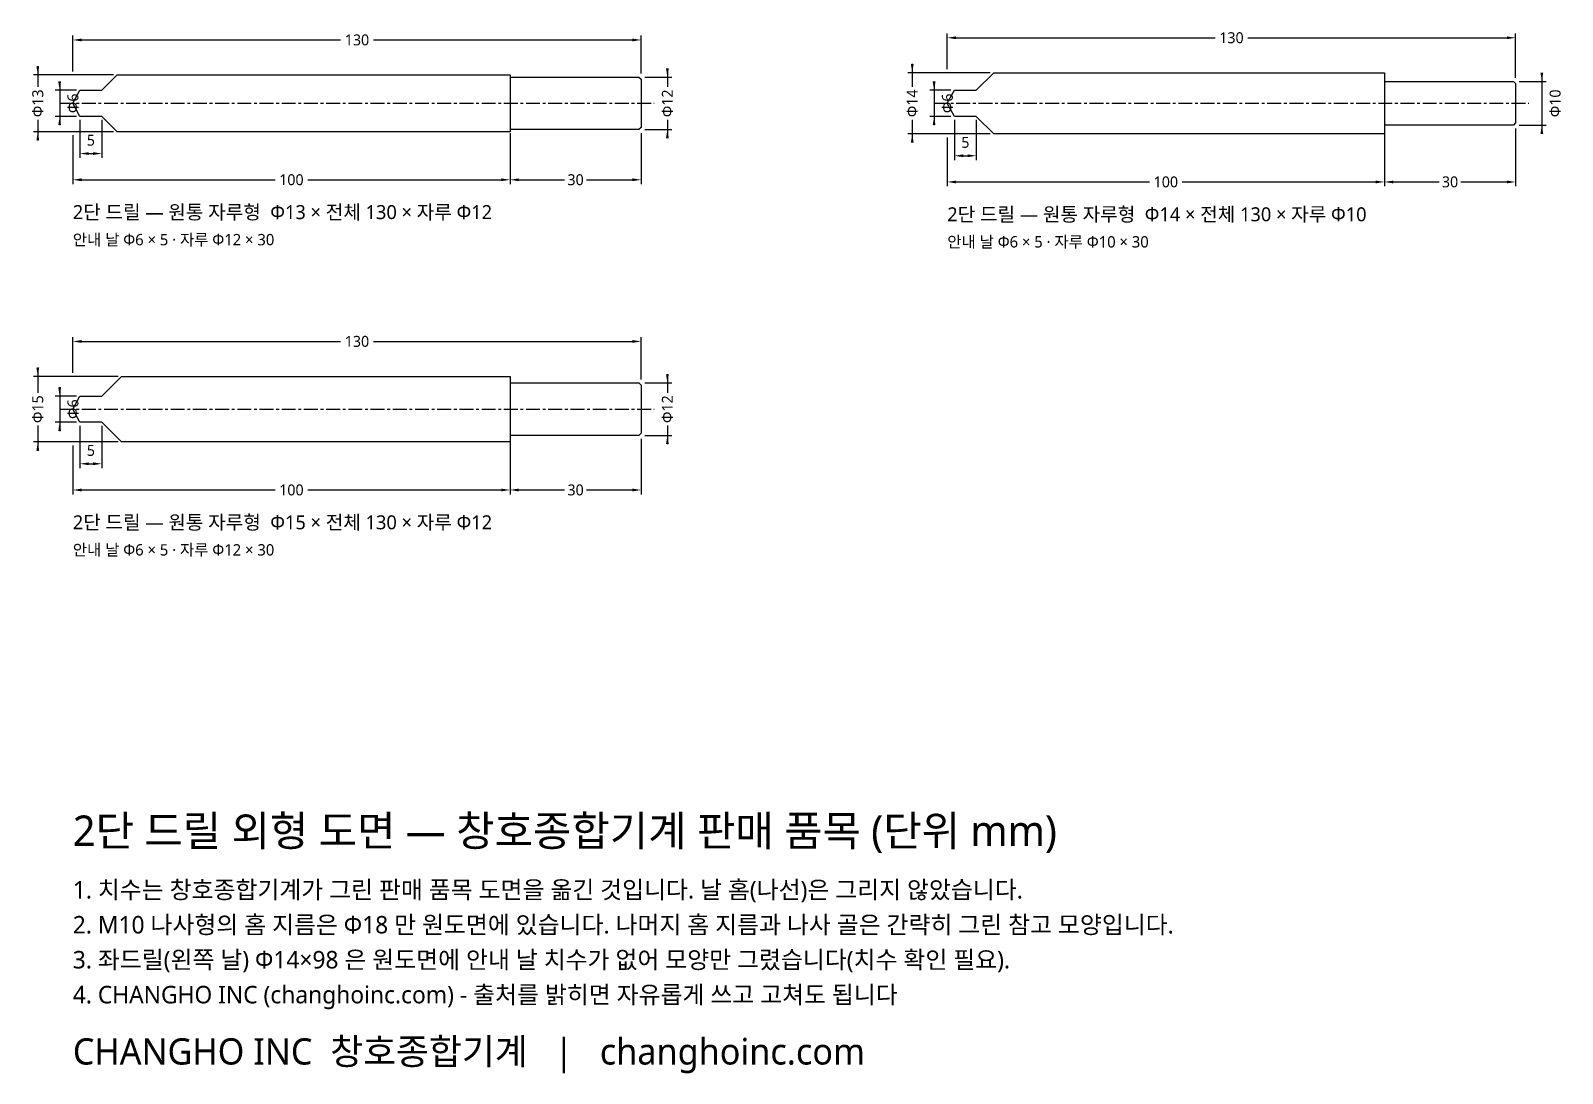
# Model space of a CAD drawing. Header units: millimetres. Extents: x -10 to 541, y -462 to 29.
# Drawn here: x -9.6 to 340.7, y -462 to -223.4 of the extents above; entities that cross this region are included whole.
import ezdxf

# ---------------------------------------------------------------- set-up
doc = ezdxf.new("R2010")
doc.units = ezdxf.units.MM
doc.linetypes.add('CENTER', pattern=[5.08, 3.175, -0.635, 0.635, -0.635])
for name, color, linetype in [('문자', 7, 'CONTINUOUS'), ('외형선', 7, 'CONTINUOUS'), ('중심선', 1, 'CENTER'), ('치수', 4, 'CONTINUOUS')]:
    doc.layers.add(name, color=color, linetype=linetype)
doc.styles.add('CH_KOR', font='malgun.ttf')
doc.dimstyles.new('CH_DIM', dxfattribs={"dimtxt": 2.5, "dimasz": 2, "dimexe": 1, "dimexo": 0.8, "dimgap": 0.8, "dimtad": 1, "dimdec": 1, "dimdsep": 46, "dimtxsty": 'CH_KOR', "dimcen": 2.5, "dimclrd": 4, "dimclre": 4, "dimclrt": 4, "dimazin": 3, "dimtfac": 1, "dimtmove": 0, "dimatfit": 3})

# ---------------------------------------------------------------- blocks, each defined once
blk = doc.blocks.new('_CLOSEDFILLED')
at = {"color": 0, "linetype": 'BYBLOCK'}
blk.add_solid([(-1, 0.16), (0, 0), (-1, -0.16)], dxfattribs=at)
blk = doc.blocks.new('*D70')
at = {"color": 4}
for p, q in [((-8, 8.5), (-8, 3.75)), ((9.35, 6.5), (-9, 6.5)), ((9.35, -6.5), (-9, -6.5)), ((-8, -3.75), (-8, -8.5))]:
    blk.add_line(p, q, dxfattribs=at)
at = {"layer": 'Defpoints'}
for p in [(-8, 6.5), (10.15, 6.5), (10.15, -6.5)]:
    blk.add_point(p, dxfattribs=at)
at = {"layer": '치수', "color": 4, "xscale": 2, "yscale": 2}
for p, rotation in [((-8, 6.5), 270), ((-8, -6.5), 90)]:
    blk.add_blockref('_CLOSEDFILLED', p, dxfattribs=dict(at, rotation=rotation))
at = {"layer": '치수', "color": 4, "insert": (-8, 0), "char_height": 2.5, "attachment_point": 5, "rotation": 90, "style": 'CH_KOR'}
blk.add_mtext('Φ13', dxfattribs=at)
blk = doc.blocks.new('*D71')
at = {"color": 4}
for p, q in [((-3, 5), (-3, -5)), ((0.85, 3), (-4, 3)), ((0.85, -3), (-4, -3))]:
    blk.add_line(p, q, dxfattribs=at)
at = {"layer": 'Defpoints'}
for p in [(-3, 3), (1.65, 3), (1.65, -3)]:
    blk.add_point(p, dxfattribs=at)
at = {"layer": '치수', "color": 4, "xscale": 2, "yscale": 2}
for p, rotation in [((-3, 3), 270), ((-3, -3), 90)]:
    blk.add_blockref('_CLOSEDFILLED', p, dxfattribs=dict(at, rotation=rotation))
at = {"layer": '치수', "color": 4, "insert": (0.05, 0), "char_height": 2.5, "attachment_point": 5, "rotation": 90, "style": 'CH_KOR'}
blk.add_mtext('Φ6', dxfattribs=at)
blk = doc.blocks.new('*D72')
at = {"color": 4}
for p, q in [((1.65, -3.8), (1.65, -12.5)), ((6.65, -3.8), (6.65, -12.5)), ((3.65, -11.5), (4.65, -11.5))]:
    blk.add_line(p, q, dxfattribs=at)
at = {"layer": 'Defpoints'}
for p in [(1.65, -3), (6.65, -3), (1.65, -11.5)]:
    blk.add_point(p, dxfattribs=at)
at = {"layer": '치수', "color": 4, "xscale": 2, "yscale": 2, "rotation": 180}
blk.add_blockref('_CLOSEDFILLED', (1.65, -11.5), dxfattribs=at)
at = {"layer": '치수', "color": 4, "xscale": 2, "yscale": 2}
blk.add_blockref('_CLOSEDFILLED', (6.65, -11.5), dxfattribs=at)
at = {"layer": '치수', "color": 4, "insert": (4.15, -8.45), "char_height": 2.5, "attachment_point": 5, "style": 'CH_KOR'}
blk.add_mtext('5', dxfattribs=at)
blk = doc.blocks.new('*D73')
at = {"color": 4}
for p, q in [((136, 8), (136, 3.75)), ((130.8, 6), (137, 6)), ((130.8, -6), (137, -6)), ((136, -3.75), (136, -8))]:
    blk.add_line(p, q, dxfattribs=at)
at = {"layer": 'Defpoints'}
for p in [(130, 6), (136, 6), (130, -6)]:
    blk.add_point(p, dxfattribs=at)
at = {"layer": '치수', "color": 4, "xscale": 2, "yscale": 2}
for p, rotation in [((136, 6), 270), ((136, -6), 90)]:
    blk.add_blockref('_CLOSEDFILLED', p, dxfattribs=dict(at, rotation=rotation))
at = {"layer": '치수', "color": 4, "insert": (136, 0), "char_height": 2.5, "attachment_point": 5, "rotation": 90, "style": 'CH_KOR'}
blk.add_mtext('Φ12', dxfattribs=at)
blk = doc.blocks.new('*D74')
at = {"color": 4}
for p, q in [((0, -7.3), (0, -18.5)), ((100, -7.3), (100, -18.5)), ((2, -17.5), (46.25, -17.5)), ((53.75, -17.5), (98, -17.5))]:
    blk.add_line(p, q, dxfattribs=at)
at = {"layer": 'Defpoints'}
for p in [(0, -6.5), (100, -6.5), (0, -17.5)]:
    blk.add_point(p, dxfattribs=at)
at = {"layer": '치수', "color": 4, "xscale": 2, "yscale": 2, "rotation": 180}
blk.add_blockref('_CLOSEDFILLED', (0, -17.5), dxfattribs=at)
at = {"layer": '치수', "color": 4, "xscale": 2, "yscale": 2}
blk.add_blockref('_CLOSEDFILLED', (100, -17.5), dxfattribs=at)
at = {"layer": '치수', "color": 4, "insert": (50, -17.5), "char_height": 2.5, "attachment_point": 5, "style": 'CH_KOR'}
blk.add_mtext('100', dxfattribs=at)
blk = doc.blocks.new('*D75')
at = {"color": 4}
for p, q in [((100, -6.8), (100, -18.5)), ((130, -6.8), (130, -18.5)), ((102, -17.5), (112.5, -17.5)), ((117.5, -17.5), (128, -17.5))]:
    blk.add_line(p, q, dxfattribs=at)
at = {"layer": 'Defpoints'}
for p in [(100, -6), (130, -6), (100, -17.5)]:
    blk.add_point(p, dxfattribs=at)
at = {"layer": '치수', "color": 4, "xscale": 2, "yscale": 2, "rotation": 180}
blk.add_blockref('_CLOSEDFILLED', (100, -17.5), dxfattribs=at)
at = {"layer": '치수', "color": 4, "xscale": 2, "yscale": 2}
blk.add_blockref('_CLOSEDFILLED', (130, -17.5), dxfattribs=at)
at = {"layer": '치수', "color": 4, "insert": (115, -17.5), "char_height": 2.5, "attachment_point": 5, "style": 'CH_KOR'}
blk.add_mtext('30', dxfattribs=at)
blk = doc.blocks.new('*D76')
at = {"color": 4}
for p, q in [((0, 7.3), (0, 15.5)), ((2, 14.5), (61.25, 14.5)), ((68.75, 14.5), (128, 14.5)), ((130, 6.8), (130, 15.5))]:
    blk.add_line(p, q, dxfattribs=at)
at = {"layer": 'Defpoints'}
for p in [(0, 14.5), (0, 6.5), (130, 6)]:
    blk.add_point(p, dxfattribs=at)
at = {"layer": '치수', "color": 4, "xscale": 2, "yscale": 2, "rotation": 180}
blk.add_blockref('_CLOSEDFILLED', (0, 14.5), dxfattribs=at)
at = {"layer": '치수', "color": 4, "xscale": 2, "yscale": 2}
blk.add_blockref('_CLOSEDFILLED', (130, 14.5), dxfattribs=at)
at = {"layer": '치수', "color": 4, "insert": (65, 14.5), "char_height": 2.5, "attachment_point": 5, "style": 'CH_KOR'}
blk.add_mtext('130', dxfattribs=at)
blk = doc.blocks.new('*D77')
at = {"color": 4}
for p, q in [((-8, 9), (-8, 3.75)), ((9.85, 7), (-9, 7)), ((9.85, -7), (-9, -7)), ((-8, -3.75), (-8, -9))]:
    blk.add_line(p, q, dxfattribs=at)
at = {"layer": 'Defpoints'}
for p in [(-8, 7), (10.65, 7), (10.65, -7)]:
    blk.add_point(p, dxfattribs=at)
at = {"layer": '치수', "color": 4, "xscale": 2, "yscale": 2}
for p, rotation in [((-8, 7), 270), ((-8, -7), 90)]:
    blk.add_blockref('_CLOSEDFILLED', p, dxfattribs=dict(at, rotation=rotation))
at = {"layer": '치수', "color": 4, "insert": (-8, 0), "char_height": 2.5, "attachment_point": 5, "rotation": 90, "style": 'CH_KOR'}
blk.add_mtext('Φ14', dxfattribs=at)
blk = doc.blocks.new('*D78')
at = {"color": 4}
for p, q in [((-3, 5), (-3, -5)), ((0.85, 3), (-4, 3)), ((0.85, -3), (-4, -3))]:
    blk.add_line(p, q, dxfattribs=at)
at = {"layer": 'Defpoints'}
for p in [(-3, 3), (1.65, 3), (1.65, -3)]:
    blk.add_point(p, dxfattribs=at)
at = {"layer": '치수', "color": 4, "xscale": 2, "yscale": 2}
for p, rotation in [((-3, 3), 270), ((-3, -3), 90)]:
    blk.add_blockref('_CLOSEDFILLED', p, dxfattribs=dict(at, rotation=rotation))
at = {"layer": '치수', "color": 4, "insert": (0.05, 0), "char_height": 2.5, "attachment_point": 5, "rotation": 90, "style": 'CH_KOR'}
blk.add_mtext('Φ6', dxfattribs=at)
blk = doc.blocks.new('*D79')
at = {"color": 4}
for p, q in [((1.65, -3.8), (1.65, -13)), ((6.65, -3.8), (6.65, -13)), ((3.65, -12), (4.65, -12))]:
    blk.add_line(p, q, dxfattribs=at)
at = {"layer": 'Defpoints'}
for p in [(1.65, -3), (6.65, -3), (1.65, -12)]:
    blk.add_point(p, dxfattribs=at)
at = {"layer": '치수', "color": 4, "xscale": 2, "yscale": 2, "rotation": 180}
blk.add_blockref('_CLOSEDFILLED', (1.65, -12), dxfattribs=at)
at = {"layer": '치수', "color": 4, "xscale": 2, "yscale": 2}
blk.add_blockref('_CLOSEDFILLED', (6.65, -12), dxfattribs=at)
at = {"layer": '치수', "color": 4, "insert": (4.15, -8.95), "char_height": 2.5, "attachment_point": 5, "style": 'CH_KOR'}
blk.add_mtext('5', dxfattribs=at)
blk = doc.blocks.new('*D80')
at = {"color": 4}
for p, q in [((130.8, 5), (137, 5)), ((136, 7), (136, -7)), ((130.8, -5), (137, -5))]:
    blk.add_line(p, q, dxfattribs=at)
at = {"layer": 'Defpoints'}
for p in [(130, 5), (136, 5), (130, -5)]:
    blk.add_point(p, dxfattribs=at)
at = {"layer": '치수', "color": 4, "xscale": 2, "yscale": 2}
for p, rotation in [((136, 5), 270), ((136, -5), 90)]:
    blk.add_blockref('_CLOSEDFILLED', p, dxfattribs=dict(at, rotation=rotation))
at = {"layer": '치수', "color": 4, "insert": (139.05, 0), "char_height": 2.5, "attachment_point": 5, "rotation": 90, "style": 'CH_KOR'}
blk.add_mtext('Φ10', dxfattribs=at)
blk = doc.blocks.new('*D81')
at = {"color": 4}
for p, q in [((0, -7.8), (0, -19)), ((100, -7.8), (100, -19)), ((2, -18), (46.25, -18)), ((53.75, -18), (98, -18))]:
    blk.add_line(p, q, dxfattribs=at)
at = {"layer": 'Defpoints'}
for p in [(0, -7), (100, -7), (0, -18)]:
    blk.add_point(p, dxfattribs=at)
at = {"layer": '치수', "color": 4, "xscale": 2, "yscale": 2, "rotation": 180}
blk.add_blockref('_CLOSEDFILLED', (0, -18), dxfattribs=at)
at = {"layer": '치수', "color": 4, "xscale": 2, "yscale": 2}
blk.add_blockref('_CLOSEDFILLED', (100, -18), dxfattribs=at)
at = {"layer": '치수', "color": 4, "insert": (50, -18), "char_height": 2.5, "attachment_point": 5, "style": 'CH_KOR'}
blk.add_mtext('100', dxfattribs=at)
blk = doc.blocks.new('*D82')
at = {"color": 4}
for p, q in [((100, -5.8), (100, -19)), ((130, -5.8), (130, -19)), ((102, -18), (112.5, -18)), ((117.5, -18), (128, -18))]:
    blk.add_line(p, q, dxfattribs=at)
at = {"layer": 'Defpoints'}
for p in [(100, -5), (130, -5), (100, -18)]:
    blk.add_point(p, dxfattribs=at)
at = {"layer": '치수', "color": 4, "xscale": 2, "yscale": 2, "rotation": 180}
blk.add_blockref('_CLOSEDFILLED', (100, -18), dxfattribs=at)
at = {"layer": '치수', "color": 4, "xscale": 2, "yscale": 2}
blk.add_blockref('_CLOSEDFILLED', (130, -18), dxfattribs=at)
at = {"layer": '치수', "color": 4, "insert": (115, -18), "char_height": 2.5, "attachment_point": 5, "style": 'CH_KOR'}
blk.add_mtext('30', dxfattribs=at)
blk = doc.blocks.new('*D83')
at = {"color": 4}
for p, q in [((0, 7.8), (0, 16)), ((2, 15), (61.25, 15)), ((68.75, 15), (128, 15)), ((130, 5.8), (130, 16))]:
    blk.add_line(p, q, dxfattribs=at)
at = {"layer": 'Defpoints'}
for p in [(0, 15), (0, 7), (130, 5)]:
    blk.add_point(p, dxfattribs=at)
at = {"layer": '치수', "color": 4, "xscale": 2, "yscale": 2, "rotation": 180}
blk.add_blockref('_CLOSEDFILLED', (0, 15), dxfattribs=at)
at = {"layer": '치수', "color": 4, "xscale": 2, "yscale": 2}
blk.add_blockref('_CLOSEDFILLED', (130, 15), dxfattribs=at)
at = {"layer": '치수', "color": 4, "insert": (65, 15), "char_height": 2.5, "attachment_point": 5, "style": 'CH_KOR'}
blk.add_mtext('130', dxfattribs=at)
blk = doc.blocks.new('*D91')
at = {"color": 4}
for p, q in [((10.35, 7.5), (-9, 7.5)), ((-8, 9.5), (-8, 3.75)), ((-8, -3.75), (-8, -9.5)), ((10.35, -7.5), (-9, -7.5))]:
    blk.add_line(p, q, dxfattribs=at)
at = {"layer": 'Defpoints'}
for p in [(-8, 7.5), (11.15, 7.5), (11.15, -7.5)]:
    blk.add_point(p, dxfattribs=at)
at = {"layer": '치수', "color": 4, "xscale": 2, "yscale": 2}
for p, rotation in [((-8, 7.5), 270), ((-8, -7.5), 90)]:
    blk.add_blockref('_CLOSEDFILLED', p, dxfattribs=dict(at, rotation=rotation))
at = {"layer": '치수', "color": 4, "insert": (-8, 0), "char_height": 2.5, "attachment_point": 5, "rotation": 90, "style": 'CH_KOR'}
blk.add_mtext('Φ15', dxfattribs=at)
blk = doc.blocks.new('*D92')
at = {"color": 4}
for p, q in [((-3, 5), (-3, -5)), ((0.85, 3), (-4, 3)), ((0.85, -3), (-4, -3))]:
    blk.add_line(p, q, dxfattribs=at)
at = {"layer": 'Defpoints'}
for p in [(-3, 3), (1.65, 3), (1.65, -3)]:
    blk.add_point(p, dxfattribs=at)
at = {"layer": '치수', "color": 4, "xscale": 2, "yscale": 2}
for p, rotation in [((-3, 3), 270), ((-3, -3), 90)]:
    blk.add_blockref('_CLOSEDFILLED', p, dxfattribs=dict(at, rotation=rotation))
at = {"layer": '치수', "color": 4, "insert": (0.05, 0), "char_height": 2.5, "attachment_point": 5, "rotation": 90, "style": 'CH_KOR'}
blk.add_mtext('Φ6', dxfattribs=at)
blk = doc.blocks.new('*D93')
at = {"color": 4}
for p, q in [((1.65, -3.8), (1.65, -13.5)), ((6.65, -3.8), (6.65, -13.5)), ((3.65, -12.5), (4.65, -12.5))]:
    blk.add_line(p, q, dxfattribs=at)
at = {"layer": 'Defpoints'}
for p in [(1.65, -3), (6.65, -3), (1.65, -12.5)]:
    blk.add_point(p, dxfattribs=at)
at = {"layer": '치수', "color": 4, "xscale": 2, "yscale": 2, "rotation": 180}
blk.add_blockref('_CLOSEDFILLED', (1.65, -12.5), dxfattribs=at)
at = {"layer": '치수', "color": 4, "xscale": 2, "yscale": 2}
blk.add_blockref('_CLOSEDFILLED', (6.65, -12.5), dxfattribs=at)
at = {"layer": '치수', "color": 4, "insert": (4.15, -9.45), "char_height": 2.5, "attachment_point": 5, "style": 'CH_KOR'}
blk.add_mtext('5', dxfattribs=at)
blk = doc.blocks.new('*D94')
at = {"color": 4}
for p, q in [((136, 8), (136, 3.75)), ((130.8, 6), (137, 6)), ((130.8, -6), (137, -6)), ((136, -3.75), (136, -8))]:
    blk.add_line(p, q, dxfattribs=at)
at = {"layer": 'Defpoints'}
for p in [(130, 6), (136, 6), (130, -6)]:
    blk.add_point(p, dxfattribs=at)
at = {"layer": '치수', "color": 4, "xscale": 2, "yscale": 2}
for p, rotation in [((136, 6), 270), ((136, -6), 90)]:
    blk.add_blockref('_CLOSEDFILLED', p, dxfattribs=dict(at, rotation=rotation))
at = {"layer": '치수', "color": 4, "insert": (136, 0), "char_height": 2.5, "attachment_point": 5, "rotation": 90, "style": 'CH_KOR'}
blk.add_mtext('Φ12', dxfattribs=at)
blk = doc.blocks.new('*D95')
at = {"color": 4}
for p, q in [((0, -8.3), (0, -19.5)), ((100, -8.3), (100, -19.5)), ((2, -18.5), (46.25, -18.5)), ((53.75, -18.5), (98, -18.5))]:
    blk.add_line(p, q, dxfattribs=at)
at = {"layer": 'Defpoints'}
for p in [(0, -7.5), (100, -7.5), (0, -18.5)]:
    blk.add_point(p, dxfattribs=at)
at = {"layer": '치수', "color": 4, "xscale": 2, "yscale": 2, "rotation": 180}
blk.add_blockref('_CLOSEDFILLED', (0, -18.5), dxfattribs=at)
at = {"layer": '치수', "color": 4, "xscale": 2, "yscale": 2}
blk.add_blockref('_CLOSEDFILLED', (100, -18.5), dxfattribs=at)
at = {"layer": '치수', "color": 4, "insert": (50, -18.5), "char_height": 2.5, "attachment_point": 5, "style": 'CH_KOR'}
blk.add_mtext('100', dxfattribs=at)
blk = doc.blocks.new('*D96')
at = {"color": 4}
for p, q in [((100, -6.8), (100, -19.5)), ((130, -6.8), (130, -19.5)), ((102, -18.5), (112.5, -18.5)), ((117.5, -18.5), (128, -18.5))]:
    blk.add_line(p, q, dxfattribs=at)
at = {"layer": 'Defpoints'}
for p in [(100, -6), (130, -6), (100, -18.5)]:
    blk.add_point(p, dxfattribs=at)
at = {"layer": '치수', "color": 4, "xscale": 2, "yscale": 2, "rotation": 180}
blk.add_blockref('_CLOSEDFILLED', (100, -18.5), dxfattribs=at)
at = {"layer": '치수', "color": 4, "xscale": 2, "yscale": 2}
blk.add_blockref('_CLOSEDFILLED', (130, -18.5), dxfattribs=at)
at = {"layer": '치수', "color": 4, "insert": (115, -18.5), "char_height": 2.5, "attachment_point": 5, "style": 'CH_KOR'}
blk.add_mtext('30', dxfattribs=at)
blk = doc.blocks.new('*D97')
at = {"color": 4}
for p, q in [((0, 8.3), (0, 16.5)), ((2, 15.5), (61.25, 15.5)), ((68.75, 15.5), (128, 15.5)), ((130, 6.8), (130, 16.5))]:
    blk.add_line(p, q, dxfattribs=at)
at = {"layer": 'Defpoints'}
for p in [(0, 15.5), (0, 7.5), (130, 6)]:
    blk.add_point(p, dxfattribs=at)
at = {"layer": '치수', "color": 4, "xscale": 2, "yscale": 2, "rotation": 180}
blk.add_blockref('_CLOSEDFILLED', (0, 15.5), dxfattribs=at)
at = {"layer": '치수', "color": 4, "xscale": 2, "yscale": 2}
blk.add_blockref('_CLOSEDFILLED', (130, 15.5), dxfattribs=at)
at = {"layer": '치수', "color": 4, "insert": (65, 15.5), "char_height": 2.5, "attachment_point": 5, "style": 'CH_KOR'}
blk.add_mtext('130', dxfattribs=at)
blk = doc.blocks.new('SD_str_13x130-s12')
at = {"layer": '외형선'}
blk.add_line((100, 6), (100, -6), dxfattribs=at)
blk.add_lwpolyline([(0, 0), (1.65, 3), (6.65, 3), (10.15, 6.5), (100, 6.5), (100, 6), (129.5, 6), (130, 5.5), (130, -5.5), (129.5, -6), (100, -6), (100, -6.5), (10.15, -6.5), (6.65, -3), (1.65, -3), (0, 0)], close=True, dxfattribs=at)
at = {"layer": '중심선'}
blk.add_line((-3, 0), (133, 0), dxfattribs=at)
at = {"layer": '문자', "style": 'CH_KOR'}
for s, height, p in [('2단 드릴 — 원통 자루형  Φ13 × 전체 130 × 자루 Φ12', 3.2, (0, -26.5)), ('안내 날 Φ6 × 5 · 자루 Φ12 × 30', 2.6, (0, -32.5))]:
    blk.add_text(s, height=height, dxfattribs=at).set_placement(p)
at = {"layer": '치수'}
for base, p1, p2, text, picture, middle in [((0, 14.5), (0, 6.5), (130, 6), '130', '*D76', (65, 14.5)), ((1.65, -11.5), (1.65, -3), (6.65, -3), '5', '*D72', (4.15, -8.45)), ((0, -17.5), (0, -6.5), (100, -6.5), '100', '*D74', (50, -17.5)), ((100, -17.5), (100, -6), (130, -6), '30', '*D75', (115, -17.5))]:
    dim = blk.add_linear_dim(base=base, p1=p1, p2=p2, text=text, dimstyle='CH_DIM', dxfattribs=at)
    dim.commit()
    dim.dimension.update_dxf_attribs({"geometry": picture, "text_midpoint": middle})
for base, p1, p2, text, picture, middle in [((-8, 6.5), (10.15, 6.5), (10.15, -6.5), 'Φ13', '*D70', (-8, 0)), ((136, 6), (130, 6), (130, -6), 'Φ12', '*D73', (136, 0)), ((-3, 3), (1.65, 3), (1.65, -3), 'Φ6', '*D71', (0.05, 0))]:
    dim = blk.add_linear_dim(base=base, p1=p1, p2=p2, angle=90, text=text, dimstyle='CH_DIM', dxfattribs=at)
    dim.commit()
    dim.dimension.update_dxf_attribs({"geometry": picture, "text_midpoint": middle})
blk = doc.blocks.new('SD_str_14x130-s10')
at = {"layer": '외형선'}
blk.add_line((100, 5), (100, -5), dxfattribs=at)
blk.add_lwpolyline([(0, 0), (1.65, 3), (6.65, 3), (10.65, 7), (100, 7), (100, 5), (129.5, 5), (130, 4.5), (130, -4.5), (129.5, -5), (100, -5), (100, -7), (10.65, -7), (6.65, -3), (1.65, -3), (0, 0)], close=True, dxfattribs=at)
at = {"layer": '중심선'}
blk.add_line((-3, 0), (133, 0), dxfattribs=at)
at = {"layer": '문자', "style": 'CH_KOR'}
for s, height, p in [('2단 드릴 — 원통 자루형  Φ14 × 전체 130 × 자루 Φ10', 3.2, (0, -27)), ('안내 날 Φ6 × 5 · 자루 Φ10 × 30', 2.6, (0, -33))]:
    blk.add_text(s, height=height, dxfattribs=at).set_placement(p)
at = {"layer": '치수'}
for base, p1, p2, text, picture, middle in [((0, 15), (0, 7), (130, 5), '130', '*D83', (65, 15)), ((1.65, -12), (1.65, -3), (6.65, -3), '5', '*D79', (4.15, -8.95)), ((0, -18), (0, -7), (100, -7), '100', '*D81', (50, -18)), ((100, -18), (100, -5), (130, -5), '30', '*D82', (115, -18))]:
    dim = blk.add_linear_dim(base=base, p1=p1, p2=p2, text=text, dimstyle='CH_DIM', dxfattribs=at)
    dim.commit()
    dim.dimension.update_dxf_attribs({"geometry": picture, "text_midpoint": middle})
for base, p1, p2, text, picture, middle in [((-8, 7), (10.65, 7), (10.65, -7), 'Φ14', '*D77', (-8, 0)), ((-3, 3), (1.65, 3), (1.65, -3), 'Φ6', '*D78', (0.05, 0)), ((136, 5), (130, 5), (130, -5), 'Φ10', '*D80', (139.05, 0))]:
    dim = blk.add_linear_dim(base=base, p1=p1, p2=p2, angle=90, text=text, dimstyle='CH_DIM', dxfattribs=at)
    dim.commit()
    dim.dimension.update_dxf_attribs({"geometry": picture, "text_midpoint": middle})
blk = doc.blocks.new('SD_str_15x130-s12')
at = {"layer": '외형선'}
blk.add_line((100, 6), (100, -6), dxfattribs=at)
blk.add_lwpolyline([(0, 0), (1.65, 3), (6.65, 3), (11.15, 7.5), (100, 7.5), (100, 6), (129.5, 6), (130, 5.5), (130, -5.5), (129.5, -6), (100, -6), (100, -7.5), (11.15, -7.5), (6.65, -3), (1.65, -3), (0, 0)], close=True, dxfattribs=at)
at = {"layer": '중심선'}
blk.add_line((-3, 0), (133, 0), dxfattribs=at)
at = {"layer": '문자', "style": 'CH_KOR'}
for s, height, p in [('2단 드릴 — 원통 자루형  Φ15 × 전체 130 × 자루 Φ12', 3.2, (0, -27.5)), ('안내 날 Φ6 × 5 · 자루 Φ12 × 30', 2.6, (0, -33.5))]:
    blk.add_text(s, height=height, dxfattribs=at).set_placement(p)
at = {"layer": '치수'}
for base, p1, p2, text, picture, middle in [((0, 15.5), (0, 7.5), (130, 6), '130', '*D97', (65, 15.5)), ((1.65, -12.5), (1.65, -3), (6.65, -3), '5', '*D93', (4.15, -9.45)), ((100, -18.5), (100, -6), (130, -6), '30', '*D96', (115, -18.5)), ((0, -18.5), (0, -7.5), (100, -7.5), '100', '*D95', (50, -18.5))]:
    dim = blk.add_linear_dim(base=base, p1=p1, p2=p2, text=text, dimstyle='CH_DIM', dxfattribs=at)
    dim.commit()
    dim.dimension.update_dxf_attribs({"geometry": picture, "text_midpoint": middle})
for base, p1, p2, text, picture, middle in [((-8, 7.5), (11.15, 7.5), (11.15, -7.5), 'Φ15', '*D91', (-8, 0)), ((136, 6), (130, 6), (130, -6), 'Φ12', '*D94', (136, 0)), ((-3, 3), (1.65, 3), (1.65, -3), 'Φ6', '*D92', (0.05, 0))]:
    dim = blk.add_linear_dim(base=base, p1=p1, p2=p2, angle=90, text=text, dimstyle='CH_DIM', dxfattribs=at)
    dim.commit()
    dim.dimension.update_dxf_attribs({"geometry": picture, "text_midpoint": middle})

msp = doc.modelspace()

# ---------------------------------------------------------------- block references
for name, p in [('SD_str_13x130-s12', (0, -240)), ('SD_str_14x130-s10', (200, -240)), ('SD_str_15x130-s12', (0, -310))]:
    msp.add_blockref(name, p)

# ---------------------------------------------------------------- texts
at = {"layer": '문자', "style": 'CH_KOR'}
for s, height, p in [('2단 드릴 외형 도면 — 창호종합기계 판매 품목 (단위 mm)', 7, (0, -410)), ('1. 치수는 창호종합기계가 그린 판매 품목 도면을 옮긴 것입니다. 날 홈(나선)은 그리지 않았습니다.', 4, (0, -422)), ('2. M10 나사형의 홈 지름은 Φ18 만 원도면에 있습니다. 나머지 홈 지름과 나사 골은 간략히 그린 참고 모양입니다.', 4, (0, -430)), ('3. 좌드릴(왼쪽 날) Φ14×98 은 원도면에 안내 날 치수가 없어 모양만 그렸습니다(치수 확인 필요).', 4, (0, -438)), ('4. CHANGHO INC (changhoinc.com) - 출처를 밝히면 자유롭게 쓰고 고쳐도 됩니다', 4, (0, -446)), ('CHANGHO INC  창호종합기계   |   changhoinc.com', 6, (0, -460))]:
    msp.add_text(s, height=height, dxfattribs=at).set_placement(p)

doc.saveas('drawing.dxf')
